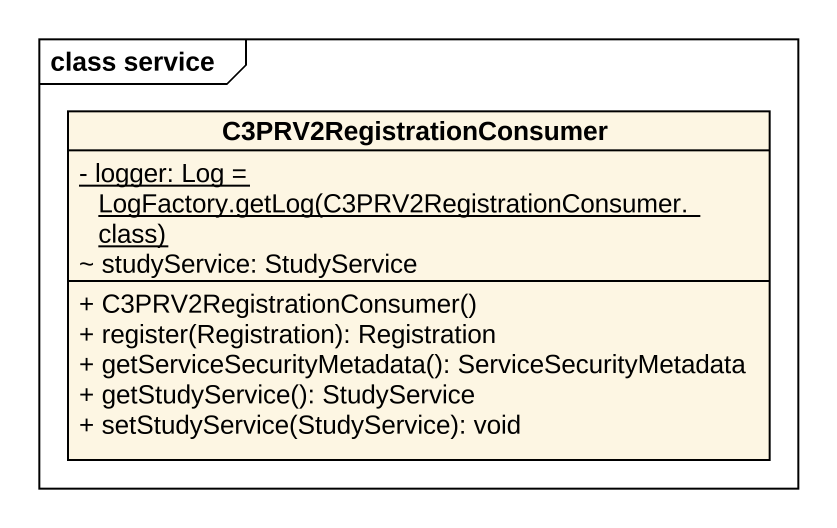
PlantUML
@startuml
mainframe class service
hide circle
hide empty members
skinparam classAttributeIconSize 0
class C3PRV2RegistrationConsumer {
  {static} {field} - logger: Log = LogFactory.getLog(C3PRV2RegistrationConsumer.class)
  ~ studyService: StudyService
  + C3PRV2RegistrationConsumer()
  + register(Registration): Registration
  + getServiceSecurityMetadata(): ServiceSecurityMetadata
  + getStudyService(): StudyService
  + setStudyService(StudyService): void
}
@enduml
